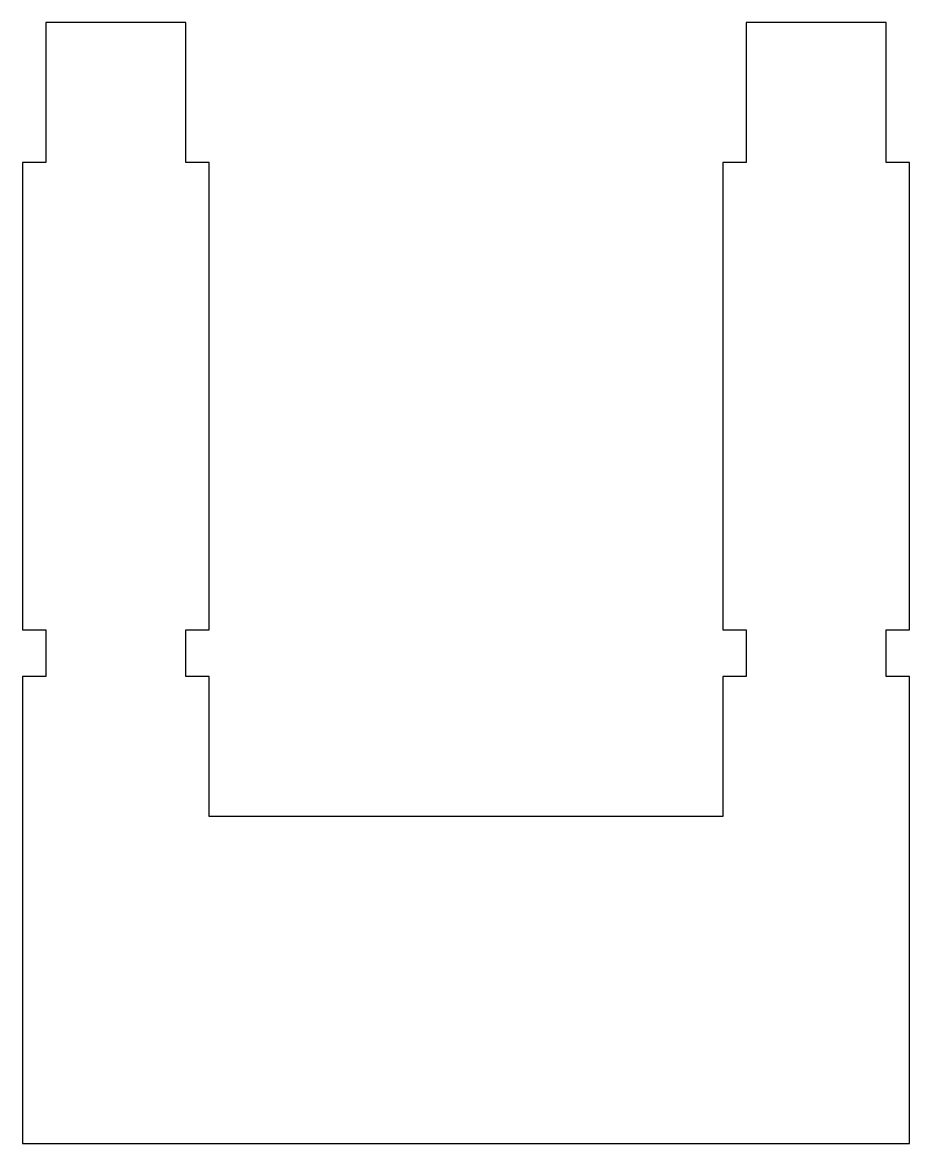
# Model space of a CAD drawing. Extents: x 0 to 19, y 0 to 24.
import ezdxf

# ---------------------------------------------------------------- set-up
doc = ezdxf.new("R2010")
doc.units = 0
doc.layers.add('Layer_1', color=7, linetype='CONTINUOUS')

msp = doc.modelspace()

# ---------------------------------------------------------------- linework, layer by layer
at = {"layer": 'Layer_1', "color": 7}
for p, q in [((0.500219, 23.999818), (0.500219, 20.999818)), ((3.500165, 23.999818), (0.500219, 23.999818)), ((3.500165, 20.999818), (3.500165, 23.999818)), ((18.500293, 23.999818), (15.500293, 23.999818)), ((15.500293, 23.999818), (15.500293, 20.999818)), ((18.500293, 20.999818), (18.500293, 23.999818)), ((0.500219, 20.999818), (0.00022, 20.999818)), ((0.00022, 20.999818), (0.00022, 10.999866)), ((4.000164, 20.999818), (3.500165, 20.999818)), ((4.000164, 10.999866), (4.000164, 20.999818)), ((15.000461, 20.999818), (15.000179, 10.999866)), ((15.500293, 20.999818), (15.000461, 20.999818)), ((19.000077, 20.999818), (18.500293, 20.999818)), ((19.000123, 10.999866), (19.000077, 20.999818)), ((0.00022, 10.999866), (0.500219, 10.999866)), ((0.500219, 10.999866), (0.500219, 9.999868)), ((3.500165, 9.999868), (3.500165, 10.999866)), ((3.500165, 10.999866), (4.000164, 10.999866)), ((15.000179, 10.999866), (15.500178, 10.999866)), ((15.500178, 10.999866), (15.500178, 9.999868)), ((18.500107, 9.999868), (18.500107, 10.999866)), ((18.500107, 10.999866), (19.000123, 10.999866)), ((0.00022, 9.999868), (0, 0.000001)), ((0.500219, 9.999868), (0.00022, 9.999868)), ((4.000164, 9.999868), (3.500165, 9.999868)), ((4.000139, 6.999874), (4.000164, 9.999868)), ((15.500178, 9.999868), (15.000179, 9.999868)), ((15.000179, 9.999868), (15.000193, 6.999874)), ((19.00012, 9.999868), (18.500107, 9.999868)), ((18.999838, 0.000001), (19.00012, 9.999868)), ((15.000193, 6.999874), (4.000139, 6.999874)), ((0, 0.000001), (18.999838, 0.000001))]:
    msp.add_line(p, q, dxfattribs=at)

doc.saveas('drawing.dxf')
